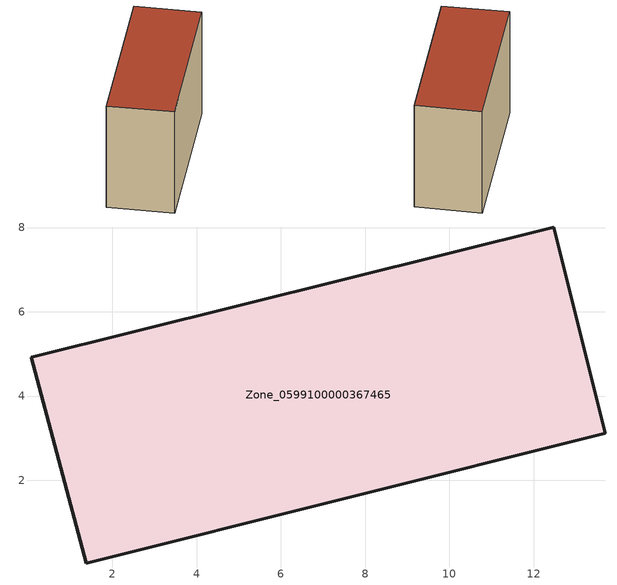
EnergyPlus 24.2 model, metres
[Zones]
Zone_0599100000367465
 floor ground (C_G): 12.48,8.01 13.7,3.12 1.38,0.04 0.08,4.92 z0
 wall outside (C_F): 12.48,8.01 0.08,4.92 1.38,0.04 13.7,3.12 12.48,8.01 z0:9.06
 roof outside (C_R): 13.7,3.12 12.48,8.01 0.08,4.92 1.38,0.04 z9.06
[BUILDING]
Pand.0599100000367465: North Axis=0; Terrain=City; Loads Convergence Tolerance Value=0.04; Temperature Convergence Tolerance Value=0.4; Solar Distribution=FullExterior; Maximum Number of Warmup Days=25; Minimum Number of Warmup Days=1
[Site:Location]
Rotterdam.The.Hague.AP_ZH_NLD Design_Conditions: Latitude=51.96; Longitude=4.45; Time Zone=1; Elevation=-4.5
[SITE:GROUNDTEMPERATURE:BUILDINGSURFACE]
18, 18, 18, 18, 18, 18, 18, 18, 18, 18, 18, 18
[MATERIAL] Thermal Absorptance=0.9; Solar Absorptance=0.7; Visible Absorptance=0.7
Name | Roughness | Thickness | Conductivity | Density | Specific Heat
G.TC.1992-2005 | MediumSmooth | 0.15 | 0.06 | 540 | 1210
F.TC.1992-2005 | Rough | 0.3 | 0.12 | 1920 | 840
R.TC.1992-2005 | MediumRough | 0.2 | 0.08 | 1500 | 1000
[CONSTRUCTION]
C_G: G.TC.1992-2005
C_F: F.TC.1992-2005
C_R: R.TC.1992-2005
[ZONE]
Zone_0599100000367465: Type=1; Multiplier=1; Ceiling Height=Autocalculate; Volume=Autocalculate; Floor Area=autocalculate; Part of Total Floor Area=Yes
[ZONEINFILTRATION:DESIGNFLOWRATE]
Infil_Zone_0599100000367465: Zone or ZoneList or Space or SpaceList=Zone_0599100000367465; Schedule=AlwaysOn; Design Flow Rate Calculation Method=Flow/Area; Flow Rate per Floor Area=0.0015; Constant Term Coefficient=1; Temperature Term Coefficient=0; Velocity Term Coefficient=0; Velocity Squared Term Coefficient=0
[HVACTEMPLATE:ZONE:IDEALLOADSAIRSYSTEM]
Zone_0599100000367465: Maximum Heating Supply Air Temperature=50; Minimum Cooling Supply Air Temperature=13; Maximum Heating Supply Air Humidity Ratio=0.0156; Minimum Cooling Supply Air Humidity Ratio=0.0077; Heating Limit=NoLimit; Cooling Limit=NoLimit; Dehumidification Control Type=ConstantSensibleHeatRatio; Cooling Sensible Heat Ratio=0.7; Dehumidification Setpoint=60; Humidification Control Type=None; Humidification Setpoint=30; Outdoor Air Method=None; Outdoor Air Flow Rate per Person=0.00944; Outdoor Air Flow Rate per Zone Floor Area=0; Outdoor Air Flow Rate per Zone=0; Demand Controlled Ventilation Type=None; Outdoor Air Economizer Type=NoEconomizer; Heat Recovery Type=None; Sensible Heat Recovery Effectiveness=0.7; Latent Heat Recovery Effectiveness=0.65
[ZONECONTROL:THERMOSTAT]
ThermostatControl_Zone_0599100000367465: Zone or ZoneList=Zone_0599100000367465; Control Type Schedule=DualSetpointControlType; Control 1=Thermostat_Zone_0599100000367465; Temperature Difference Between Cutout And Setpoint=0
[THERMOSTATSETPOINT:DUALSETPOINT]
Thermostat_Zone_0599100000367465: Heating Setpoint Temperature Schedule=HeatingSetpoint_Zone_0599100000367465; Cooling Setpoint Temperature Schedule=CoolingSetpoint_Zone_0599100000367465
[SCHEDULE:COMPACT]
HeatingSetpoint_Zone_0599100000367465: Through: 12/31, For: AllDays, Until: 24:00, 21
CoolingSetpoint_Zone_0599100000367465: Through: 12/31, For: AllDays, Until: 24:00, 24
DualSetpointControlType: Through: 12/31, For: AllDays, Until: 24:00, 4
AlwaysOn: Through: 12/31, For: AllDays, Until: 24:00, 1
